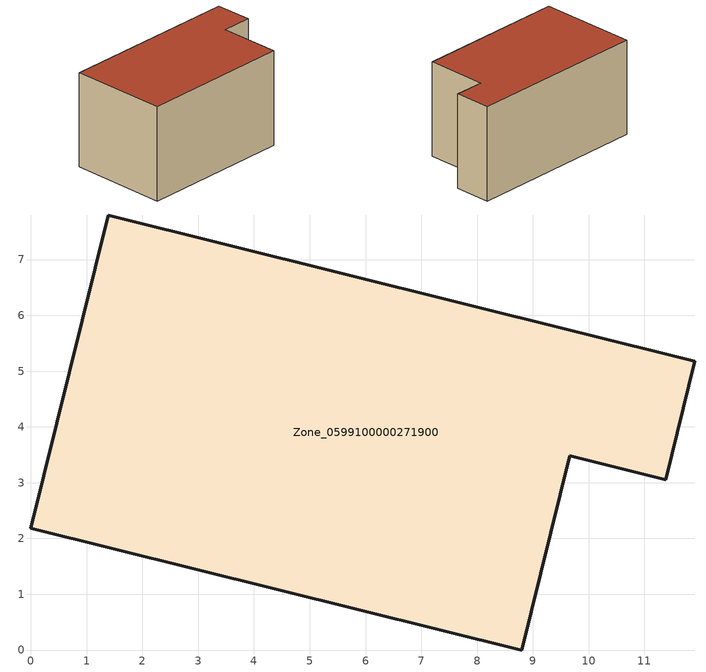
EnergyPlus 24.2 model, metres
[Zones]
Zone_0599100000271900
 floor ground (C_G): 9.66,3.48 8.8,0 0,2.18 1.39,7.8 11.9,5.18 11.38,3.05 z0
 wall outside (C_F): 1.39,7.8 0,2.18 8.8,0 9.66,3.48 11.38,3.05 11.9,5.18 1.39,7.8 z0:5.68
 roof outside (C_R): 11.38,3.05 11.9,5.18 1.39,7.8 0,2.18 8.8,0 9.66,3.48 z5.68
[BUILDING]
Pand.0599100000271900: North Axis=0; Terrain=City; Loads Convergence Tolerance Value=0.04; Temperature Convergence Tolerance Value=0.4; Solar Distribution=FullExterior; Maximum Number of Warmup Days=25; Minimum Number of Warmup Days=1
[Site:Location]
Rotterdam.The.Hague.AP_ZH_NLD Design_Conditions: Latitude=51.96; Longitude=4.45; Time Zone=1; Elevation=-4.5
[SITE:GROUNDTEMPERATURE:BUILDINGSURFACE]
18, 18, 18, 18, 18, 18, 18, 18, 18, 18, 18, 18
[MATERIAL] Thermal Absorptance=0.9; Solar Absorptance=0.7; Visible Absorptance=0.7
Name | Roughness | Thickness | Conductivity | Density | Specific Heat
G.TI.1975-1991 | MediumSmooth | 0.15 | 0.288461 | 540 | 1210
F.TI.1975-1991 | Rough | 0.3 | 0.230769 | 1920 | 840
R.TI.1975-1991 | MediumRough | 0.2 | 0.153846 | 1500 | 1000
[CONSTRUCTION]
C_G: G.TI.1975-1991
C_F: F.TI.1975-1991
C_R: R.TI.1975-1991
[ZONE]
Zone_0599100000271900: Type=1; Multiplier=1; Ceiling Height=Autocalculate; Volume=Autocalculate; Floor Area=autocalculate; Part of Total Floor Area=Yes
[ZONEINFILTRATION:DESIGNFLOWRATE]
Infil_Zone_0599100000271900: Zone or ZoneList or Space or SpaceList=Zone_0599100000271900; Schedule=AlwaysOn; Design Flow Rate Calculation Method=Flow/Area; Flow Rate per Floor Area=0.003; Constant Term Coefficient=1; Temperature Term Coefficient=0; Velocity Term Coefficient=0; Velocity Squared Term Coefficient=0
[HVACTEMPLATE:ZONE:IDEALLOADSAIRSYSTEM]
Zone_0599100000271900: Maximum Heating Supply Air Temperature=50; Minimum Cooling Supply Air Temperature=13; Maximum Heating Supply Air Humidity Ratio=0.0156; Minimum Cooling Supply Air Humidity Ratio=0.0077; Heating Limit=NoLimit; Cooling Limit=NoLimit; Dehumidification Control Type=ConstantSensibleHeatRatio; Cooling Sensible Heat Ratio=0.7; Dehumidification Setpoint=60; Humidification Control Type=None; Humidification Setpoint=30; Outdoor Air Method=None; Outdoor Air Flow Rate per Person=0.00944; Outdoor Air Flow Rate per Zone Floor Area=0; Outdoor Air Flow Rate per Zone=0; Demand Controlled Ventilation Type=None; Outdoor Air Economizer Type=NoEconomizer; Heat Recovery Type=None; Sensible Heat Recovery Effectiveness=0.7; Latent Heat Recovery Effectiveness=0.65
[ZONECONTROL:THERMOSTAT]
ThermostatControl_Zone_0599100000271900: Zone or ZoneList=Zone_0599100000271900; Control Type Schedule=DualSetpointControlType; Control 1=Thermostat_Zone_0599100000271900; Temperature Difference Between Cutout And Setpoint=0
[THERMOSTATSETPOINT:DUALSETPOINT]
Thermostat_Zone_0599100000271900: Heating Setpoint Temperature Schedule=HeatingSetpoint_Zone_0599100000271900; Cooling Setpoint Temperature Schedule=CoolingSetpoint_Zone_0599100000271900
[SCHEDULE:COMPACT]
HeatingSetpoint_Zone_0599100000271900: Through: 12/31, For: AllDays, Until: 24:00, 21
CoolingSetpoint_Zone_0599100000271900: Through: 12/31, For: AllDays, Until: 24:00, 24
DualSetpointControlType: Through: 12/31, For: AllDays, Until: 24:00, 4
AlwaysOn: Through: 12/31, For: AllDays, Until: 24:00, 1
